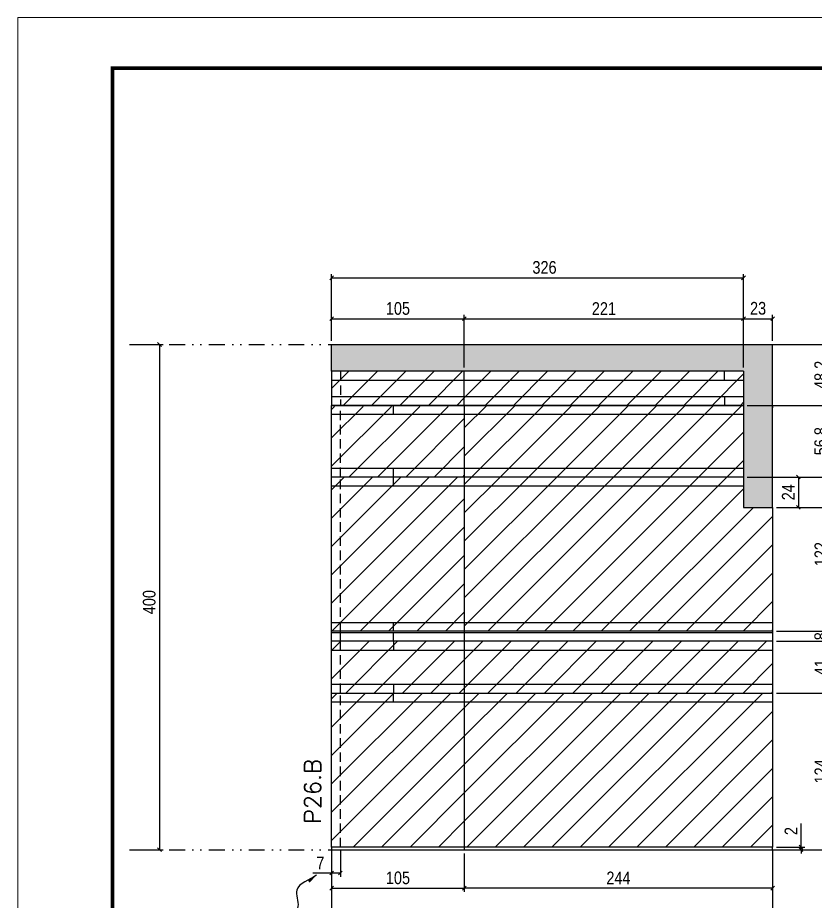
# Model space of a CAD drawing. Extents: x 28748 to 35002, y 14885 to 43501.
# Drawn here: x 33517 to 34148, y 40504 to 41204 of the extents above; entities that cross this region are included whole.
import ezdxf

# ---------------------------------------------------------------- set-up
doc = ezdxf.new("R2010")
doc.units = 0
for name, pattern in [('DASHED', [0.75, 0.5, -0.25]), ('DIVIDE2', [0.625, 0.25, -0.125, 0, -0.125, 0, -0.125]), ('HIDDEN', [0.375, 0.25, -0.125])]:
    doc.linetypes.add(name, pattern=pattern)
for name, color, linetype in [('COTA', 241, 'Continuous'), ('Nível', 160, 'Continuous'), ('Painéis', 200, 'Continuous'), ('SARR_2.2x7', 40, 'Continuous'), ('Sarrafo de Pressão', 42, 'HIDDEN')]:
    doc.layers.add(name, color=color, linetype=linetype)
for name, color, linetype, lineweight in [('Folhas', 255, 'Continuous', 9), ('Hachura', 251, 'Continuous', 9), ('SARRAFO DE PRESSAO', 251, 'DASHED', 9), ('Texto Seção', 7, 'Continuous', 15)]:
    doc.layers.add(name, color=color, linetype=linetype, lineweight=lineweight)
doc.styles.add('COTA TECNICA', font='techl___.ttf', dxfattribs={"height": 10})
doc.styles.add('COTA TECNICA-50', font='techl___.ttf', dxfattribs={"height": 10})
doc.styles.add('REGUA-120', font='ROMANS.shx', dxfattribs={"height": 15})
doc.styles.get("Standard").update_dxf_attribs({"font": 'arial.ttf'})
doc.dimstyles.new('COTA PAINEL-50', dxfattribs={"dimtxt": 10, "dimasz": 3, "dimexe": 3, "dimexo": 3, "dimgap": 3, "dimtad": 1, "dimdec": 1, "dimzin": 12, "dimdsep": 46, "dimtxsty": 'COTA TECNICA-50', "dimblk1": 'OBLIQUE', "dimblk2": 'OBLIQUE', "dimsah": 1, "dimcen": 0.9, "dimclrd": 4, "dimclre": 4, "dimclrt": 240, "dimadec": 1, "dimazin": 3, "dimtfac": 1, "dimtdec": 1, "dimtmove": 0, "dimatfit": 3, "dimfxl": 1, "dimtolj": 1, "dimtzin": 12, "dimarcsym": 0})
doc.dimstyles.new('PAINEL', dxfattribs={"dimtxt": 10, "dimasz": 3, "dimexe": 3, "dimexo": 3, "dimgap": 3, "dimtad": 1, "dimdec": 1, "dimzin": 12, "dimdsep": 46, "dimtxsty": 'COTA TECNICA', "dimblk1": 'OBLIQUE', "dimblk2": 'OBLIQUE', "dimsah": 1, "dimcen": 0.9, "dimclrd": 4, "dimclre": 4, "dimclrt": 240, "dimadec": 1, "dimazin": 3, "dimtfac": 1, "dimtdec": 1, "dimtmove": 0, "dimatfit": 3, "dimfxl": 1, "dimtolj": 1, "dimtzin": 12, "dimarcsym": 0})
doc.dimstyles.get("Standard").update_dxf_attribs({"dimtxt": 0.18, "dimasz": 0.18, "dimexe": 0.18, "dimexo": 0.0625, "dimgap": 0.09, "dimtad": 0, "dimtih": 1, "dimtoh": 1, "dimdec": 4, "dimzin": 0, "dimdsep": 46, "dimtxsty": 'Standard', "dimcen": 0.09, "dimadec": 0, "dimazin": 0, "dimtfac": 1, "dimtdec": 4, "dimtofl": 0, "dimtmove": 0, "dimatfit": 3, "dimfxl": 1, "dimtolj": 1, "dimtzin": 0, "dimarcsym": 0})
pattern_1 = [(45, (-100272.658, 8260.539), (-11.2253202, 11.2253202), [])]
pattern_2 = [(45, (0, 27.8), (-11.22532, 11.22532), [])]
pattern_3 = [(45, (0, 49), (-11.22532, 11.22532), [])]

# ---------------------------------------------------------------- blocks, each defined once
blk = doc.blocks.new('9999999999')
at = {"layer": 'Folhas'}
blk.add_lwpolyline([(98138.98, 34190.21), (99623.98, 34190.21), (99623.98, 35240.21), (98138.98, 35240.21)], close=True, dxfattribs=at)
at = {"layer": 'Folhas', "color": 30, "const_width": 3}
blk.add_lwpolyline([(98213.98, 34230.21), (99583.98, 34230.21), (99583.98, 35200.21), (98213.98, 35200.21)], close=True, dxfattribs=at)
blk = doc.blocks.new('_Oblique')
at = {"color": 0, "linetype": 'ByBlock', "lineweight": -2}
blk.add_line((-0.5, -0.5), (0.5, 0.5), dxfattribs=at)
blk = doc.blocks.new('*D1454')
at = {"layer": 'COTA', "color": 4, "linetype": 'ByBlock', "lineweight": -2, "transparency": 16777216}
for p, q in [((33608.34, 40944.88), (33632.06, 40944.88)), ((33629.06, 40944.88), (33629.06, 40544.88)), ((33608.34, 40544.88), (33632.06, 40544.88))]:
    blk.add_line(p, q, dxfattribs=at)
at = {"layer": 'Defpoints', "color": 0, "linetype": 'ByBlock', "transparency": 16777216}
for p in [(33605.34, 40944.88), (33605.34, 40544.88), (33629.06, 40544.88)]:
    blk.add_point(p, dxfattribs=at)
at = {"layer": 'COTA', "color": 4, "linetype": 'ByBlock', "lineweight": -2, "transparency": 16777216, "xscale": 3, "yscale": 3, "zscale": 3}
for p, rotation in [((33629.06, 40944.88), 90), ((33629.06, 40544.88), 270)]:
    blk.add_blockref('_Oblique', p, dxfattribs=dict(at, rotation=rotation))
at = {"layer": 'COTA', "color": 240, "linetype": 'ByBlock', "transparency": 16777216, "insert": (33620.96, 40740.88), "char_height": 10, "attachment_point": 5, "rotation": 90, "style": 'COTA TECNICA'}
blk.add_mtext('\\A1;400', dxfattribs=at)
blk = doc.blocks.new('*D250')
at = {"layer": 'COTA', "color": 4, "lineweight": -2, "transparency": 16777216}
for p, q in [((33765.26, 40543.88), (33765.26, 40479.02)), ((34114.26, 40543.88), (34114.26, 40479.02)), ((34114.26, 40482.02), (33765.26, 40482.02))]:
    blk.add_line(p, q, dxfattribs=at)
at = {"layer": 'Defpoints', "color": 0, "transparency": 16777216}
for p in [(33765.26, 40546.88), (34114.26, 40546.88), (33765.26, 40482.02)]:
    blk.add_point(p, dxfattribs=at)
at = {"layer": 'COTA', "color": 4, "lineweight": -2, "transparency": 16777216, "xscale": 3, "yscale": 3, "zscale": 3, "rotation": 180}
blk.add_blockref('_Oblique', (33765.26, 40482.02), dxfattribs=at)
at = {"layer": 'COTA', "color": 4, "lineweight": -2, "transparency": 16777216, "xscale": 3, "yscale": 3, "zscale": 3}
blk.add_blockref('_Oblique', (34114.26, 40482.02), dxfattribs=at)
at = {"layer": 'COTA', "color": 240, "transparency": 16777216, "insert": (33939.76, 40490.27), "char_height": 10, "attachment_point": 5, "style": 'COTA TECNICA'}
blk.add_mtext('\\A1;349', dxfattribs=at)
blk = doc.blocks.new('*D251')
at = {"layer": 'COTA', "color": 4, "lineweight": -2, "transparency": 16777216}
for p, q in [((33765.26, 40541.88), (33765.26, 40523.37)), ((33772.26, 40543.88), (33772.26, 40523.37)), ((33765.26, 40526.37), (33750.53, 40526.37)), ((33772.26, 40526.37), (33765.26, 40526.37))]:
    blk.add_line(p, q, dxfattribs=at)
at = {"layer": 'Defpoints', "color": 0, "transparency": 16777216}
for p in [(33765.26, 40544.88), (33772.26, 40546.88), (33765.26, 40526.37)]:
    blk.add_point(p, dxfattribs=at)
at = {"layer": 'COTA', "color": 4, "lineweight": -2, "transparency": 16777216, "xscale": 3, "yscale": 3, "zscale": 3, "rotation": 180}
blk.add_blockref('_Oblique', (33765.26, 40526.37), dxfattribs=at)
at = {"layer": 'COTA', "color": 4, "lineweight": -2, "transparency": 16777216, "xscale": 3, "yscale": 3, "zscale": 3}
blk.add_blockref('_Oblique', (33772.26, 40526.37), dxfattribs=at)
at = {"layer": 'COTA', "color": 240, "transparency": 16777216, "insert": (33756.39, 40534.44), "char_height": 10, "attachment_point": 5, "style": 'COTA TECNICA-50'}
blk.add_mtext('\\A1;7', dxfattribs=at)
blk = doc.blocks.new('*D252')
at = {"layer": 'COTA', "color": 4, "lineweight": -2, "transparency": 16777216}
for p, q in [((34117.26, 40668.88), (34163.5, 40668.88)), ((34160.5, 40544.88), (34160.5, 40668.88)), ((34117.26, 40544.88), (34163.5, 40544.88))]:
    blk.add_line(p, q, dxfattribs=at)
at = {"layer": 'Defpoints', "color": 0, "transparency": 16777216}
for p in [(34114.26, 40668.88), (34160.5, 40668.88), (34114.26, 40544.88)]:
    blk.add_point(p, dxfattribs=at)
at = {"layer": 'COTA', "color": 4, "lineweight": -2, "transparency": 16777216, "xscale": 3, "yscale": 3, "zscale": 3}
for p, rotation in [((34160.5, 40668.88), 90), ((34160.5, 40544.88), 270)]:
    blk.add_blockref('_Oblique', p, dxfattribs=dict(at, rotation=rotation))
at = {"layer": 'COTA', "color": 240, "transparency": 16777216, "insert": (34152.43, 40606.88), "char_height": 10, "attachment_point": 5, "rotation": 90, "style": 'COTA TECNICA-50'}
blk.add_mtext('\\A1;124', dxfattribs=at)
blk = doc.blocks.new('*D253')
at = {"layer": 'COTA', "color": 4, "lineweight": -2, "transparency": 16777216}
for p, q in [((34136.79, 40546.88), (34136.79, 40565.68)), ((34117.26, 40546.88), (34139.79, 40546.88)), ((34117.26, 40544.88), (34139.79, 40544.88)), ((34136.79, 40544.88), (34136.79, 40546.88)), ((34136.79, 40544.88), (34136.79, 40541.88))]:
    blk.add_line(p, q, dxfattribs=at)
at = {"layer": 'Defpoints', "color": 0, "transparency": 16777216}
for p in [(34114.26, 40546.88), (34114.26, 40544.88), (34136.79, 40544.88)]:
    blk.add_point(p, dxfattribs=at)
at = {"layer": 'COTA', "color": 4, "lineweight": -2, "transparency": 16777216, "xscale": 3, "yscale": 3, "zscale": 3}
for p, rotation in [((34136.79, 40546.88), 270), ((34136.79, 40544.88), 90)]:
    blk.add_blockref('_Oblique', p, dxfattribs=dict(at, rotation=rotation))
at = {"layer": 'COTA', "color": 240, "transparency": 16777216, "insert": (34128.79, 40559.62), "char_height": 10, "attachment_point": 5, "rotation": 90, "style": 'COTA TECNICA-50'}
blk.add_mtext('\\A1;2', dxfattribs=at)
blk = doc.blocks.new('*D254')
at = {"layer": 'COTA', "color": 4, "linetype": 'ByBlock', "lineweight": -2, "transparency": 16777216}
for p, q in [((34117.26, 40839.88), (34163.5, 40839.88)), ((34160.5, 40717.88), (34160.5, 40839.88)), ((34117.26, 40717.88), (34163.5, 40717.88))]:
    blk.add_line(p, q, dxfattribs=at)
at = {"layer": 'Defpoints', "color": 0, "linetype": 'ByBlock', "transparency": 16777216}
for p in [(34114.26, 40839.88), (34160.5, 40839.88), (34114.26, 40717.88)]:
    blk.add_point(p, dxfattribs=at)
at = {"layer": 'COTA', "color": 4, "linetype": 'ByBlock', "lineweight": -2, "transparency": 16777216, "xscale": 3, "yscale": 3, "zscale": 3}
for p, rotation in [((34160.5, 40839.88), 90), ((34160.5, 40717.88), 270)]:
    blk.add_blockref('_Oblique', p, dxfattribs=dict(at, rotation=rotation))
at = {"layer": 'COTA', "color": 240, "linetype": 'ByBlock', "transparency": 16777216, "insert": (34152.44, 40778.88), "char_height": 10, "attachment_point": 5, "rotation": 90, "style": 'COTA TECNICA'}
blk.add_mtext('\\A1;122', dxfattribs=at)
blk = doc.blocks.new('*D1459')
at = {"layer": 'COTA', "color": 4, "linetype": 'ByBlock', "lineweight": -2, "transparency": 16777216}
for p, q in [((33870.26, 40541.88), (33870.26, 40511.44)), ((34114.26, 40541.88), (34114.26, 40511.44)), ((34114.26, 40514.44), (33870.26, 40514.44))]:
    blk.add_line(p, q, dxfattribs=at)
at = {"layer": 'Defpoints', "color": 0, "linetype": 'ByBlock', "transparency": 16777216}
for p in [(33870.26, 40544.88), (34114.26, 40544.88), (33870.26, 40514.44)]:
    blk.add_point(p, dxfattribs=at)
at = {"layer": 'COTA', "color": 4, "linetype": 'ByBlock', "lineweight": -2, "transparency": 16777216, "xscale": 3, "yscale": 3, "zscale": 3, "rotation": 180}
blk.add_blockref('_Oblique', (33870.26, 40514.44), dxfattribs=at)
at = {"layer": 'COTA', "color": 4, "linetype": 'ByBlock', "lineweight": -2, "transparency": 16777216, "xscale": 3, "yscale": 3, "zscale": 3}
blk.add_blockref('_Oblique', (34114.26, 40514.44), dxfattribs=at)
at = {"layer": 'COTA', "color": 240, "linetype": 'ByBlock', "transparency": 16777216, "insert": (33992.26, 40522.52), "char_height": 10, "attachment_point": 5, "style": 'COTA TECNICA'}
blk.add_mtext('\\A1;244', dxfattribs=at)
blk = doc.blocks.new('*D1460')
at = {"layer": 'COTA', "color": 4, "linetype": 'ByBlock', "lineweight": -2, "transparency": 16777216}
for p, q in [((34117.26, 40896.68), (34163.5, 40896.68)), ((34160.5, 40896.68), (34160.5, 40839.88)), ((34094.26, 40839.88), (34163.5, 40839.88))]:
    blk.add_line(p, q, dxfattribs=at)
at = {"layer": 'Defpoints', "color": 0, "linetype": 'ByBlock', "transparency": 16777216}
for p in [(34114.26, 40896.68), (34091.26, 40839.88), (34160.5, 40839.88)]:
    blk.add_point(p, dxfattribs=at)
at = {"layer": 'COTA', "color": 4, "linetype": 'ByBlock', "lineweight": -2, "transparency": 16777216, "xscale": 3, "yscale": 3, "zscale": 3}
for p, rotation in [((34160.5, 40896.68), 90), ((34160.5, 40839.88), 270)]:
    blk.add_blockref('_Oblique', p, dxfattribs=dict(at, rotation=rotation))
at = {"layer": 'COTA', "color": 240, "linetype": 'ByBlock', "transparency": 16777216, "insert": (34152.37, 40868.28), "char_height": 10, "attachment_point": 5, "rotation": 90, "style": 'COTA TECNICA'}
blk.add_mtext('\\A1;56.8', dxfattribs=at)
blk = doc.blocks.new('*D2160')
at = {"layer": 'COTA', "color": 4, "lineweight": -2, "transparency": 16777216}
for p, q in [((33765.26, 40949.04), (33765.26, 41000.61)), ((33765.26, 40997.61), (34091.26, 40997.61)), ((34091.26, 40926.68), (34091.26, 41000.61))]:
    blk.add_line(p, q, dxfattribs=at)
at = {"layer": 'Defpoints', "color": 0, "transparency": 16777216}
for p in [(34091.26, 40997.61), (33765.26, 40946.04), (34091.26, 40923.68)]:
    blk.add_point(p, dxfattribs=at)
at = {"layer": 'COTA', "color": 4, "lineweight": -2, "transparency": 16777216, "xscale": 3, "yscale": 3, "zscale": 3, "rotation": 180}
blk.add_blockref('_Oblique', (33765.26, 40997.61), dxfattribs=at)
at = {"layer": 'COTA', "color": 4, "lineweight": -2, "transparency": 16777216, "xscale": 3, "yscale": 3, "zscale": 3}
blk.add_blockref('_Oblique', (34091.26, 40997.61), dxfattribs=at)
at = {"layer": 'COTA', "color": 240, "transparency": 16777216, "insert": (33933.76, 41005.83), "char_height": 10, "attachment_point": 5, "style": 'COTA TECNICA'}
blk.add_mtext('\\A1;326', dxfattribs=at)
blk = doc.blocks.new('*D2161')
at = {"layer": 'COTA', "color": 4, "lineweight": -2, "transparency": 16777216}
for p, q in [((33870.26, 40926.68), (33870.26, 40968.23)), ((34091.26, 40926.68), (34091.26, 40968.23)), ((33870.26, 40965.23), (34091.26, 40965.23))]:
    blk.add_line(p, q, dxfattribs=at)
at = {"layer": 'Defpoints', "color": 0, "transparency": 16777216}
for p in [(34091.26, 40965.23), (33870.26, 40923.68), (34091.26, 40923.68)]:
    blk.add_point(p, dxfattribs=at)
at = {"layer": 'COTA', "color": 4, "lineweight": -2, "transparency": 16777216, "xscale": 3, "yscale": 3, "zscale": 3, "rotation": 180}
blk.add_blockref('_Oblique', (33870.26, 40965.23), dxfattribs=at)
at = {"layer": 'COTA', "color": 4, "lineweight": -2, "transparency": 16777216, "xscale": 3, "yscale": 3, "zscale": 3}
blk.add_blockref('_Oblique', (34091.26, 40965.23), dxfattribs=at)
at = {"layer": 'COTA', "color": 240, "transparency": 16777216, "insert": (33980.76, 40973.29), "char_height": 10, "attachment_point": 5, "style": 'COTA TECNICA'}
blk.add_mtext('\\A1;221', dxfattribs=at)
blk = doc.blocks.new('*D2162')
at = {"layer": 'COTA', "color": 4, "lineweight": -2, "transparency": 16777216}
for p, q in [((34091.26, 40926.68), (34091.26, 40968.23)), ((34114.26, 40947.88), (34114.26, 40968.23)), ((34091.26, 40965.23), (34114.26, 40965.23))]:
    blk.add_line(p, q, dxfattribs=at)
at = {"layer": 'Defpoints', "color": 0, "transparency": 16777216}
for p in [(34114.26, 40965.23), (34114.26, 40944.88), (34091.26, 40923.68)]:
    blk.add_point(p, dxfattribs=at)
at = {"layer": 'COTA', "color": 4, "lineweight": -2, "transparency": 16777216, "xscale": 3, "yscale": 3, "zscale": 3, "rotation": 180}
blk.add_blockref('_Oblique', (34091.26, 40965.23), dxfattribs=at)
at = {"layer": 'COTA', "color": 4, "lineweight": -2, "transparency": 16777216, "xscale": 3, "yscale": 3, "zscale": 3}
blk.add_blockref('_Oblique', (34114.26, 40965.23), dxfattribs=at)
at = {"layer": 'COTA', "color": 240, "transparency": 16777216, "insert": (34102.76, 40973.45), "char_height": 10, "attachment_point": 5, "style": 'COTA TECNICA'}
blk.add_mtext('\\A1;23', dxfattribs=at)
blk = doc.blocks.new('*D2163')
at = {"layer": 'COTA', "color": 4, "lineweight": -2, "transparency": 16777216}
for p, q in [((34117.26, 40944.88), (34163.5, 40944.88)), ((34160.5, 40896.68), (34160.5, 40944.88)), ((34094.26, 40896.68), (34163.5, 40896.68))]:
    blk.add_line(p, q, dxfattribs=at)
at = {"layer": 'Defpoints', "color": 0, "transparency": 16777216}
for p in [(34114.26, 40944.88), (34160.5, 40944.88), (34091.26, 40896.68)]:
    blk.add_point(p, dxfattribs=at)
at = {"layer": 'COTA', "color": 4, "lineweight": -2, "transparency": 16777216, "xscale": 3, "yscale": 3, "zscale": 3}
for p, rotation in [((34160.5, 40944.88), 90), ((34160.5, 40896.68), 270)]:
    blk.add_blockref('_Oblique', p, dxfattribs=dict(at, rotation=rotation))
at = {"layer": 'COTA', "color": 240, "transparency": 16777216, "insert": (34152.4, 40920.78), "char_height": 10, "attachment_point": 5, "rotation": 90, "style": 'COTA TECNICA'}
blk.add_mtext('\\A1;48.2', dxfattribs=at)
blk = doc.blocks.new('*D2203')
at = {"layer": 'COTA', "color": 4, "lineweight": -2, "transparency": 16777216}
for p, q in [((33765.26, 40947.88), (33765.26, 40968.23)), ((33870.26, 40926.68), (33870.26, 40968.23)), ((33765.26, 40965.23), (33870.26, 40965.23))]:
    blk.add_line(p, q, dxfattribs=at)
at = {"layer": 'Defpoints', "color": 0, "transparency": 16777216}
for p in [(33870.26, 40965.23), (33765.26, 40944.88), (33870.26, 40923.68)]:
    blk.add_point(p, dxfattribs=at)
at = {"layer": 'COTA', "color": 4, "lineweight": -2, "transparency": 16777216, "xscale": 3, "yscale": 3, "zscale": 3, "rotation": 180}
blk.add_blockref('_Oblique', (33765.26, 40965.23), dxfattribs=at)
at = {"layer": 'COTA', "color": 4, "lineweight": -2, "transparency": 16777216, "xscale": 3, "yscale": 3, "zscale": 3}
blk.add_blockref('_Oblique', (33870.26, 40965.23), dxfattribs=at)
at = {"layer": 'COTA', "color": 240, "transparency": 16777216, "insert": (33817.76, 40973.34), "char_height": 10, "attachment_point": 5, "style": 'COTA TECNICA'}
blk.add_mtext('\\A1;105', dxfattribs=at)
blk = doc.blocks.new('*D2204')
at = {"layer": 'COTA', "color": 4, "lineweight": -2, "transparency": 16777216}
for p, q in [((34094.26, 40839.88), (34137.7, 40839.88)), ((34134.7, 40839.88), (34134.7, 40815.88)), ((34117.26, 40815.88), (34137.7, 40815.88))]:
    blk.add_line(p, q, dxfattribs=at)
at = {"layer": 'Defpoints', "color": 0, "transparency": 16777216}
for p in [(34091.26, 40839.88), (34114.26, 40815.88), (34134.7, 40815.88)]:
    blk.add_point(p, dxfattribs=at)
at = {"layer": 'COTA', "color": 4, "lineweight": -2, "transparency": 16777216, "xscale": 3, "yscale": 3, "zscale": 3}
for p, rotation in [((34134.7, 40839.88), 90), ((34134.7, 40815.88), 270)]:
    blk.add_blockref('_Oblique', p, dxfattribs=dict(at, rotation=rotation))
at = {"layer": 'COTA', "color": 240, "transparency": 16777216, "insert": (34126.63, 40827.88), "char_height": 10, "attachment_point": 5, "rotation": 90, "style": 'COTA TECNICA'}
blk.add_mtext('\\A1;24', dxfattribs=at)
blk = doc.blocks.new('*D2368')
at = {"layer": 'COTA', "color": 4, "lineweight": -2, "transparency": 16777216}
for p, q in [((34117.26, 40944.88), (34233.8, 40944.88)), ((34230.8, 40944.88), (34230.8, 40815.88)), ((34117.26, 40815.88), (34233.8, 40815.88))]:
    blk.add_line(p, q, dxfattribs=at)
at = {"layer": 'Defpoints', "color": 0, "transparency": 16777216}
for p in [(34114.26, 40944.88), (34114.26, 40815.88), (34230.8, 40815.88)]:
    blk.add_point(p, dxfattribs=at)
at = {"layer": 'COTA', "color": 4, "lineweight": -2, "transparency": 16777216, "xscale": 3, "yscale": 3, "zscale": 3}
for p, rotation in [((34230.8, 40944.88), 90), ((34230.8, 40815.88), 270)]:
    blk.add_blockref('_Oblique', p, dxfattribs=dict(at, rotation=rotation))
at = {"layer": 'COTA', "color": 240, "transparency": 16777216, "insert": (34222.71, 40880.38), "char_height": 10, "attachment_point": 5, "rotation": 90, "style": 'COTA TECNICA'}
blk.add_mtext('\\A1;129', dxfattribs=at)
blk = doc.blocks.new('*D2369')
at = {"layer": 'COTA', "color": 4, "lineweight": -2, "transparency": 16777216}
for p, q in [((34117.26, 40709.88), (34163.5, 40709.88)), ((34160.5, 40709.88), (34160.5, 40668.88)), ((34117.26, 40668.88), (34163.5, 40668.88))]:
    blk.add_line(p, q, dxfattribs=at)
at = {"layer": 'Defpoints', "color": 0, "transparency": 16777216}
for p in [(34114.26, 40709.88), (34114.26, 40668.88), (34160.5, 40668.88)]:
    blk.add_point(p, dxfattribs=at)
at = {"layer": 'COTA', "color": 4, "lineweight": -2, "transparency": 16777216, "xscale": 3, "yscale": 3, "zscale": 3}
for p, rotation in [((34160.5, 40709.88), 90), ((34160.5, 40668.88), 270)]:
    blk.add_blockref('_Oblique', p, dxfattribs=dict(at, rotation=rotation))
at = {"layer": 'COTA', "color": 240, "transparency": 16777216, "insert": (34152.43, 40689.38), "char_height": 10, "attachment_point": 5, "rotation": 90, "style": 'COTA TECNICA'}
blk.add_mtext('\\A1;41', dxfattribs=at)
blk = doc.blocks.new('*D2506')
at = {"layer": 'COTA', "color": 4, "lineweight": -2, "transparency": 16777216}
for p, q in [((34117.26, 40717.88), (34163.5, 40717.88)), ((34160.5, 40709.88), (34160.5, 40717.88)), ((34117.26, 40709.88), (34163.5, 40709.88))]:
    blk.add_line(p, q, dxfattribs=at)
at = {"layer": 'Defpoints', "color": 0, "transparency": 16777216}
for p in [(34114.26, 40717.88), (34160.5, 40717.88), (34114.26, 40709.88)]:
    blk.add_point(p, dxfattribs=at)
at = {"layer": 'COTA', "color": 4, "lineweight": -2, "transparency": 16777216, "xscale": 3, "yscale": 3, "zscale": 3}
for p, rotation in [((34160.5, 40717.88), 90), ((34160.5, 40709.88), 270)]:
    blk.add_blockref('_Oblique', p, dxfattribs=dict(at, rotation=rotation))
at = {"layer": 'COTA', "color": 240, "transparency": 16777216, "insert": (34152.4, 40713.88), "char_height": 10, "attachment_point": 5, "rotation": 90, "style": 'COTA TECNICA'}
blk.add_mtext('\\A1;8', dxfattribs=at)
blk = doc.blocks.new('*D2522')
at = {"layer": 'COTA', "color": 4, "lineweight": -2, "transparency": 16777216}
for p, q in [((33765.26, 40541.88), (33765.26, 40511.44)), ((33870.26, 40541.88), (33870.26, 40511.44)), ((33765.26, 40514.44), (33870.26, 40514.44))]:
    blk.add_line(p, q, dxfattribs=at)
at = {"layer": 'Defpoints', "color": 0, "transparency": 16777216}
for p in [(33765.26, 40544.88), (33870.26, 40544.88), (33870.26, 40514.44)]:
    blk.add_point(p, dxfattribs=at)
at = {"layer": 'COTA', "color": 4, "lineweight": -2, "transparency": 16777216, "xscale": 3, "yscale": 3, "zscale": 3, "rotation": 180}
blk.add_blockref('_Oblique', (33765.26, 40514.44), dxfattribs=at)
at = {"layer": 'COTA', "color": 4, "lineweight": -2, "transparency": 16777216, "xscale": 3, "yscale": 3, "zscale": 3}
blk.add_blockref('_Oblique', (33870.26, 40514.44), dxfattribs=at)
at = {"layer": 'COTA', "color": 240, "transparency": 16777216, "insert": (33817.76, 40522.55), "char_height": 10, "attachment_point": 5, "style": 'COTA TECNICA'}
blk.add_mtext('\\A1;105', dxfattribs=at)

msp = doc.modelspace()

# ---------------------------------------------------------------- hatches: boundary and pattern name
at = {"layer": 'COTA', "linetype": 'ByBlock'}
h = msp.add_hatch(dxfattribs=at)
h.set_pattern_fill('AR-CONC', color=256, scale=0.03)
h.set_pattern_definition([(50, (0, 49), (5.46554007, -0.47817257), [0.5715, -6.2865]), (355, (0, 49), (-1.05730264, 5.73170536), [0.4572, -5.0292175]), (100.451445, (0.4555, 48.96), (4.4082374, 5.25353256), [0.48570026, -5.34270734]), (46.1842, (0, 50.524), (8.1323712, -1.2612698), [0.85725, -9.42975]), (96.635558, (0.678, 50.419), (7.122124, 7.4227837), [0.7285507, -8.0140682]), (351.184151, (0, 50.524), (7.122124, 7.4227837), [0.685799, -7.543792]), (21, (0.762, 50.143), (4.54843174, -3.06795595), [0.5715, -6.2865]), (326, (0.762, 50.143), (1.85406085, 5.525639), [0.4572, -5.0292]), (71.451445, (1.141, 49.8873), (6.4024926, 2.45768307), [0.48570026, -5.3426981]), (37.5, (0, 49), (0.0926581, 2.536651166), [0, -4.96824, 0, -5.1054, 0, -5.04825]), (7.5, (0, 49), (2.00458988, 3.00541724), [0, -2.91084, 0, -4.85394, 0, -1.92405]), (327.5, (-1.6993, 49), (4.067717855, -0.17186232), [0, -1.905, 0, -5.9436, 0, -7.8867]), (317.5, (-2.4613, 49), (4.44387544, 0.76279473), [0, -2.4765, 0, -3.94716, 0, -5.6007])])
h.paths.add_polyline_path([(34114.26, 40944.88), (33765.26, 40944.88), (33765.26, 40923.68), (34091.26, 40923.68), (34091.26, 40896.68), (34091.26, 40815.88), (34114.26, 40815.88)])
at = {"layer": 'Hachura'}
h = msp.add_hatch(dxfattribs=at)
h.set_pattern_fill('ANSI31', color=256, scale=5)
h.set_pattern_definition(pattern_2)
h.paths.add_polyline_path([(33870.26, 40896.68), (33870.26, 40923.68), (33765.26, 40923.68), (33765.26, 40896.68)], flags=17)
h = msp.add_hatch(dxfattribs=at)
h.set_pattern_fill('ANSI31', color=256, scale=5)
h.set_pattern_definition(pattern_2)
h.paths.add_polyline_path([(34091.26, 40896.68), (34091.26, 40923.68), (33870.26, 40923.68), (33870.26, 40896.68)], flags=17)
at = {"layer": 'Hachura', "linetype": 'ByBlock'}
h = msp.add_hatch(dxfattribs=at)
h.set_pattern_fill('ANSI31', color=256, scale=5)
h.set_pattern_definition([(45, (-100272.658, 8287.539), (-11.2253202, 11.2253202), [])])
h.paths.add_polyline_path([(33870.26, 40839.88), (33870.26, 40895.88), (33776.26, 40895.88), (33765.26, 40895.88), (33765.26, 40839.88)])
h = msp.add_hatch(dxfattribs=at)
h.set_pattern_fill('ANSI31', color=256, scale=5)
h.set_pattern_definition(pattern_3)
h.paths.add_polyline_path([(34091.26, 40839.88), (34091.26, 40896.68), (33870.26, 40896.68), (33870.26, 40839.88)], flags=17)
h = msp.add_hatch(dxfattribs=at)
h.set_pattern_fill('ANSI31', color=256, scale=5)
h.set_pattern_definition([(45, (25799.309, 31023.01), (-11.22532, 11.22532), [])])
h.paths.add_polyline_path([(33870.26, 40839.88), (33765.26, 40839.88), (33765.26, 40717.88), (33870.26, 40717.88)])
h = msp.add_hatch(dxfattribs=at)
h.set_pattern_fill('ANSI31', color=256, scale=5)
h.set_pattern_definition(pattern_3)
h.paths.add_polyline_path([(33870.26, 40839.88), (33870.26, 40717.88), (34114.26, 40717.88), (34114.26, 40815.88), (34091.26, 40815.88), (34091.26, 40839.88)])
at = {"layer": 'Hachura'}
h = msp.add_hatch(dxfattribs=at)
h.set_pattern_fill('ANSI31', color=256, scale=5)
h.paths.add_polyline_path([(33870.26, 40709.88), (33765.26, 40709.88), (33765.26, 40668.88), (33870.26, 40668.88)])
h = msp.add_hatch(dxfattribs=at)
h.set_pattern_fill('ANSI31', color=256, scale=5)
h.paths.add_polyline_path([(34114.26, 40709.88), (33870.26, 40709.88), (33870.26, 40668.88), (34114.26, 40668.88)])
at = {"layer": 'Hachura', "linetype": 'ByBlock'}
h = msp.add_hatch(dxfattribs=at)
h.set_pattern_fill('ANSI31', color=256, scale=5)
h.set_pattern_definition(pattern_1)
h.paths.add_polyline_path([(33870.26, 40668.88), (33765.26, 40668.88), (33765.26, 40546.88), (33870.26, 40546.88)])
h = msp.add_hatch(dxfattribs=at)
h.set_pattern_fill('ANSI31', color=256, scale=5)
h.set_pattern_definition(pattern_1)
h.paths.add_polyline_path([(33870.26, 40668.88), (33870.26, 40546.88), (34114.26, 40546.88), (34114.26, 40668.88)])

# ---------------------------------------------------------------- linework, layer by layer
at = {"layer": 'COTA', "linetype": 'ByBlock'}
for p, q in [((33765.26, 40923.68), (33765.26, 40944.88)), ((33765.26, 40944.88), (34114.26, 40944.88)), ((34114.26, 40815.88), (34114.26, 40944.88))]:
    msp.add_line(p, q, dxfattribs=at)
at = {"layer": 'Nível', "color": 4, "linetype": 'DIVIDE2', "ltscale": 50}
for p, q in [((33605.34, 40944.88), (34975.34, 40944.88)), ((33605.34, 40544.88), (34975.34, 40544.88))]:
    msp.add_line(p, q, dxfattribs=at)
at = {"layer": 'Painéis'}
for p, q in [((34091.26, 40923.68), (33765.26, 40923.68)), ((33765.26, 40923.68), (33765.26, 40896.68)), ((33870.26, 40896.68), (33870.26, 40923.68)), ((34091.26, 40923.68), (34091.26, 40896.68)), ((33765.26, 40839.88), (33765.26, 40896.68)), ((33765.26, 40896.68), (34091.26, 40896.68)), ((34091.26, 40896.68), (34091.26, 40815.88)), ((34091.26, 40839.88), (33765.26, 40839.88)), ((34091.26, 40839.88), (33765.26, 40839.88)), ((33765.26, 40717.88), (33765.26, 40839.88)), ((34091.26, 40815.88), (34114.26, 40815.88)), ((34114.26, 40815.88), (34114.26, 40717.88)), ((34114.26, 40717.88), (33765.26, 40717.88)), ((33765.26, 40668.88), (33765.26, 40717.88)), ((34114.26, 40717.88), (34114.26, 40668.88)), ((34114.26, 40709.88), (33765.26, 40709.88))]:
    msp.add_line(p, q, dxfattribs=at)
at = {"layer": 'Painéis', "linetype": 'ByBlock'}
for p, q in [((33776.26, 40896.68), (33765.26, 40896.68)), ((34091.26, 40896.68), (33776.26, 40896.68)), ((33870.26, 40896.68), (33870.26, 40544.88)), ((34114.26, 40896.68), (34114.26, 40894.68)), ((34114.26, 40668.88), (34114.26, 40546.88))]:
    msp.add_line(p, q, dxfattribs=at)
at = {"layer": 'Painéis'}
for points in [[(34114.26, 40546.88), (33765.26, 40546.88), (33765.26, 40668.88), (34114.26, 40668.88)], [(34114.26, 40546.88), (33765.26, 40546.88), (33765.26, 40544.88), (34114.26, 40544.88)]]:
    msp.add_lwpolyline(points, close=True, dxfattribs=at)
at = {"layer": 'SARR_2.2x7'}
for p, q in [((34076.26, 40916.68), (34076.26, 40923.68)), ((33765.26, 40916.68), (34076.26, 40916.68)), ((34076.26, 40916.68), (34091.26, 40916.68)), ((33765.26, 40903.68), (34076.26, 40903.68)), ((34076.26, 40903.68), (34091.26, 40903.68)), ((34076.26, 40903.68), (34076.26, 40896.68)), ((33814.26, 40889.68), (33814.26, 40896.68)), ((33765.26, 40889.68), (33814.26, 40889.68)), ((33814.26, 40889.68), (34091.26, 40889.68)), ((33765.26, 40846.88), (33814.26, 40846.88)), ((33814.26, 40846.88), (34091.26, 40846.88)), ((33814.26, 40839.88), (33814.26, 40846.88)), ((33814.26, 40832.88), (33814.26, 40839.88)), ((33765.26, 40832.88), (33814.26, 40832.88)), ((33814.26, 40832.88), (34091.26, 40832.88)), ((33765.26, 40724.88), (33814.26, 40724.88)), ((33814.26, 40724.88), (34114.26, 40724.88)), ((33814.26, 40717.88), (33814.26, 40724.88)), ((33765.26, 40716.88), (33814.26, 40716.88)), ((33814.26, 40716.88), (34114.26, 40716.88)), ((33814.26, 40709.88), (33814.26, 40716.88)), ((33814.26, 40709.88), (33814.26, 40702.88)), ((33765.26, 40702.88), (33814.26, 40702.88)), ((33814.26, 40702.88), (34114.26, 40702.88)), ((33765.26, 40675.88), (33814.26, 40675.88)), ((33814.26, 40675.88), (34114.26, 40675.88)), ((33814.26, 40675.88), (33814.26, 40668.88)), ((33814.26, 40661.88), (33814.26, 40668.88)), ((33765.26, 40661.88), (33814.26, 40661.88)), ((33814.26, 40661.88), (34114.26, 40661.88))]:
    msp.add_line(p, q, dxfattribs=at)
at = {"layer": 'Sarrafo de Pressão', "ltscale": 30}
for p, q in [((33772.26, 40923.68), (33772.26, 40896.68)), ((33772.26, 40839.88), (33772.26, 40896.68)), ((33772.26, 40896.68), (33772.26, 40896.68)), ((33772.26, 40717.88), (33772.26, 40839.88)), ((33772.26, 40709.88), (33772.26, 40717.88)), ((33772.26, 40668.88), (33772.26, 40709.88)), ((33772.26, 40546.88), (33772.26, 40668.88))]:
    msp.add_line(p, q, dxfattribs=at)

# ---------------------------------------------------------------- block references
at = {"layer": 'SARRAFO DE PRESSAO', "color": 6, "linetype": 'ByBlock'}
msp.add_blockref('9999999999', (-64622.14, 5963.39), dxfattribs=at)

# ---------------------------------------------------------------- texts
at = {"layer": 'Texto Seção', "insert": (33756.71, 40565.34), "char_height": 13, "width": 285.3299, "attachment_point": 7, "rotation": 90, "style": 'REGUA-120'}
msp.add_mtext('P26.B', dxfattribs=at)

# ---------------------------------------------------------------- dimensions: what is measured, and where the dimension line sits
at = {"layer": 'COTA'}
dim = msp.add_linear_dim(base=(34091.26, 40997.61), p1=(33765.26, 40946.04), p2=(34091.26, 40923.68), dimstyle='PAINEL', dxfattribs=at)
dim.commit()
dim.dimension.update_dxf_attribs({"geometry": '*D2160', "text_midpoint": (33933.76, 40997.61), "dimtype": 160})
for base, p1, p2, picture, middle in [((33870.26, 40965.23), (33765.26, 40944.88), (33870.26, 40923.68), '*D2203', (33817.76, 40973.34)), ((34114.26, 40965.23), (34091.26, 40923.68), (34114.26, 40944.88), '*D2162', (34102.76, 40973.45)), ((33870.26, 40514.44), (33765.26, 40544.88), (33870.26, 40544.88), '*D2522', (33817.76, 40522.55))]:
    dim = msp.add_linear_dim(base=base, p1=p1, p2=p2, dimstyle='PAINEL', dxfattribs=at)
    dim.commit()
    dim.dimension.update_dxf_attribs({"geometry": picture, "text_midpoint": middle})
dim = msp.add_linear_dim(base=(34091.26, 40965.23), p1=(33870.26, 40923.68), p2=(34091.26, 40923.68), dimstyle='PAINEL', override={"dimtmove": 1}, dxfattribs=at)
dim.commit()
dim.dimension.update_dxf_attribs({"geometry": '*D2161', "text_midpoint": (33980.76, 40973.29)})
at = {"layer": 'COTA', "linetype": 'ByBlock'}
dim = msp.add_linear_dim(base=(33629.06, 40544.88), p1=(33605.34, 40944.88), p2=(33605.34, 40544.88), angle=90, dimstyle='PAINEL', dxfattribs=at)
dim.commit()
dim.dimension.update_dxf_attribs({"geometry": '*D1454', "text_midpoint": (33629.06, 40740.88), "dimtype": 160})
at = {"layer": 'COTA'}
for base, p1, p2, angle, dimstyle, picture, middle in [((34160.5, 40944.88), (34091.26, 40896.68), (34114.26, 40944.88), 90, 'PAINEL', '*D2163', (34152.4, 40920.78)), ((34230.8, 40815.88), (34114.26, 40944.88), (34114.26, 40815.88), 90, 'PAINEL', '*D2368', (34222.71, 40880.38)), ((34134.7, 40815.88), (34091.26, 40839.88), (34114.26, 40815.88), 90, 'PAINEL', '*D2204', (34126.63, 40827.88)), ((34160.5, 40668.88), (34114.26, 40709.88), (34114.26, 40668.88), 90, 'PAINEL', '*D2369', (34152.43, 40689.38)), ((34160.5, 40668.88), (34114.26, 40544.88), (34114.26, 40668.88), 90, 'COTA PAINEL-50', '*D252', (34152.43, 40606.88)), ((33765.26, 40526.37), (33772.26, 40546.88), (33765.26, 40544.88), 180, 'COTA PAINEL-50', '*D251', (33756.39, 40534.44))]:
    dim = msp.add_linear_dim(base=base, p1=p1, p2=p2, angle=angle, dimstyle=dimstyle, dxfattribs=at)
    dim.commit()
    dim.dimension.update_dxf_attribs({"geometry": picture, "text_midpoint": middle})
at = {"layer": 'COTA', "linetype": 'ByBlock'}
for base, p1, p2, angle, picture, middle in [((34160.5, 40839.88), (34114.26, 40896.68), (34091.26, 40839.88), 90, '*D1460', (34152.37, 40868.28)), ((33870.26, 40514.44), (34114.26, 40544.88), (33870.26, 40544.88), 180, '*D1459', (33992.26, 40522.52))]:
    dim = msp.add_linear_dim(base=base, p1=p1, p2=p2, angle=angle, dimstyle='PAINEL', dxfattribs=at)
    dim.commit()
    dim.dimension.update_dxf_attribs({"geometry": picture, "text_midpoint": middle})
dim = msp.add_linear_dim(base=(34160.5, 40839.88), p1=(34114.26, 40717.88), p2=(34114.26, 40839.88), angle=90, dimstyle='PAINEL', override={"dimtmove": 1}, dxfattribs=at)
dim.commit()
dim.dimension.update_dxf_attribs({"geometry": '*D254', "text_midpoint": (34152.44, 40778.88)})
at = {"layer": 'COTA'}
for base, p1, p2, dimstyle, picture, middle in [((34160.5, 40717.88), (34114.26, 40709.88), (34114.26, 40717.88), 'PAINEL', '*D2506', (34160.5, 40713.88)), ((34136.79, 40544.88), (34114.26, 40546.88), (34114.26, 40544.88), 'COTA PAINEL-50', '*D253', (34136.79, 40559.62))]:
    dim = msp.add_linear_dim(base=base, p1=p1, p2=p2, angle=90, dimstyle=dimstyle, dxfattribs=at)
    dim.commit()
    dim.dimension.update_dxf_attribs({"geometry": picture, "text_midpoint": middle, "dimtype": 160})
dim = msp.add_linear_dim(base=(33765.26, 40482.02), p1=(34114.26, 40546.88), p2=(33765.26, 40546.88), angle=180, dimstyle='PAINEL', override={"dimarcsym": 2}, dxfattribs=at)
dim.commit()
dim.dimension.update_dxf_attribs({"geometry": '*D250', "text_midpoint": (33939.76, 40490.27)})

# ---------------------------------------------------------------- leaders
at = {"layer": 'COTA', "path_type": 1}
msp.add_leader([(33753.43, 40524.7), (33737.65, 40512.86), (33738.57, 40499.86), (33733.02, 40490.07)], dimstyle='Standard', override={"dimasz": 8}, dxfattribs=at)

doc.saveas('drawing.dxf')
